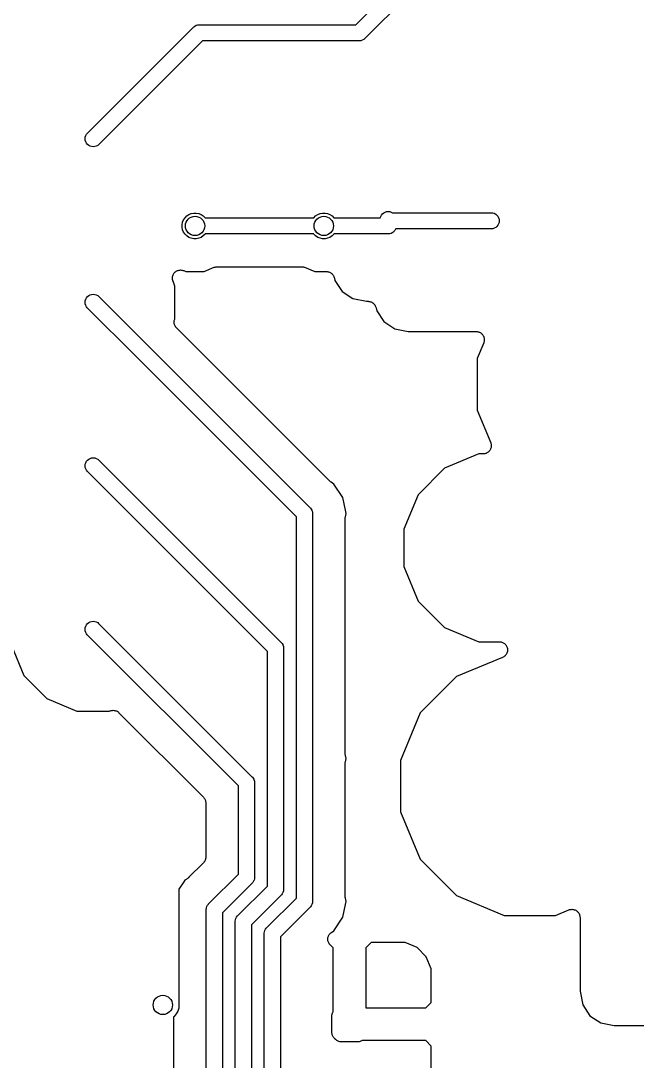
# Model space of a CAD drawing. Extents: x 0.4 to 11.3, y -7.9 to -0.4.
# Drawn here: x 4.236 to 4.613, y -3.034 to -2.398 of the extents above; entities that cross this region are included whole.
import ezdxf

# ---------------------------------------------------------------- set-up
doc = ezdxf.new("R2010")
doc.units = 0
doc.header["$MEASUREMENT"] = 0
doc.layers.add('BLACK', color=7, linetype='CONTINUOUS')

msp = doc.modelspace()

# ---------------------------------------------------------------- linework, layer by layer
at = {"layer": 'BLACK', "linetype": 'CONTINUOUS'}
for p, q in [((4.44088, -2.40059), (4.48159, -2.35988)), ((4.48727, -2.36811), (4.44656, -2.40882)), ((4.27662, -2.467), (4.34141, -2.4022)), ((4.34141, -2.4022), (4.34156, -2.40202)), ((4.34156, -2.40202), (4.34181, -2.40181)), ((4.34181, -2.40181), (4.34231, -2.4014)), ((4.34231, -2.4014), (4.34317, -2.40094)), ((4.34317, -2.40094), (4.3441, -2.40066)), ((4.3441, -2.40066), (4.34482, -2.40059)), ((4.34482, -2.40059), (4.34506, -2.40057)), ((4.34482, -2.40059), (4.34482, -2.40059)), ((4.34506, -2.40057), (4.3453, -2.40059)), ((4.3453, -2.40059), (4.44088, -2.40059)), ((4.3471, -2.41043), (4.28358, -2.47396)), ((4.44267, -2.41043), (4.3471, -2.41043)), ((4.44291, -2.41046), (4.44267, -2.41043)), ((4.44315, -2.41043), (4.44291, -2.41046)), ((4.44388, -2.41036), (4.44315, -2.41043)), ((4.44315, -2.41043), (4.44315, -2.41043)), ((4.44481, -2.41008), (4.44388, -2.41036)), ((4.44566, -2.40962), (4.44481, -2.41008)), ((4.44641, -2.40901), (4.44566, -2.40962)), ((4.44656, -2.40882), (4.44641, -2.40901)), ((4.27542, -2.46934), (4.2757, -2.46841)), ((4.2757, -2.46841), (4.27616, -2.46756)), ((4.27616, -2.46756), (4.27662, -2.467)), ((4.27532, -2.4703), (4.27542, -2.46934)), ((4.27542, -2.47127), (4.27532, -2.4703)), ((4.2757, -2.4722), (4.27542, -2.47127)), ((4.27616, -2.47305), (4.2757, -2.4722)), ((4.27677, -2.4738), (4.27616, -2.47305)), ((4.27752, -2.47442), (4.27677, -2.4738)), ((4.27838, -2.47487), (4.27752, -2.47442)), ((4.28302, -2.47442), (4.28216, -2.47487)), ((4.28358, -2.47396), (4.28302, -2.47442)), ((4.2793, -2.47515), (4.27838, -2.47487)), ((4.28027, -2.47525), (4.2793, -2.47515)), ((4.28123, -2.47515), (4.28027, -2.47525)), ((4.28216, -2.47487), (4.28123, -2.47515)), ((4.33554, -2.51989), (4.3364, -2.5186)), ((4.3364, -2.5186), (4.3375, -2.51751)), ((4.3375, -2.51751), (4.33879, -2.51664)), ((4.33879, -2.51664), (4.34022, -2.51605)), ((4.34022, -2.51605), (4.34174, -2.51575)), ((4.34174, -2.51575), (4.3433, -2.51575)), ((4.3433, -2.51575), (4.34482, -2.51605)), ((4.34482, -2.51605), (4.34625, -2.51664)), ((4.34625, -2.51664), (4.34754, -2.51751)), ((4.34754, -2.51751), (4.34864, -2.5186)), ((4.34864, -2.5186), (4.3487, -2.5187)), ((4.3487, -2.5187), (4.41508, -2.5187)), ((4.41508, -2.5187), (4.41514, -2.5186)), ((4.41514, -2.5186), (4.41624, -2.51751)), ((4.41624, -2.51751), (4.41753, -2.51664)), ((4.41753, -2.51664), (4.41896, -2.51605)), ((4.41896, -2.51605), (4.42048, -2.51575)), ((4.42048, -2.51575), (4.42204, -2.51575)), ((4.42204, -2.51575), (4.42356, -2.51605)), ((4.42356, -2.51605), (4.42499, -2.51664)), ((4.42499, -2.51664), (4.42628, -2.51751)), ((4.42628, -2.51751), (4.42738, -2.5186)), ((4.42738, -2.5186), (4.42744, -2.5187)), ((4.42744, -2.5187), (4.45579, -2.5187)), ((4.45579, -2.5187), (4.45606, -2.51779)), ((4.45606, -2.51779), (4.45652, -2.51694)), ((4.45652, -2.51694), (4.45713, -2.51619)), ((4.45713, -2.51619), (4.45788, -2.51557)), ((4.45788, -2.51557), (4.45874, -2.51512)), ((4.45874, -2.51512), (4.45967, -2.51484)), ((4.45967, -2.51484), (4.46063, -2.51474)), ((4.46063, -2.51474), (4.46159, -2.51484)), ((4.46159, -2.51484), (4.46252, -2.51512)), ((4.46252, -2.51512), (4.46334, -2.51555)), ((4.46334, -2.51555), (4.52386, -2.51555)), ((4.52386, -2.51555), (4.52459, -2.51562)), ((4.52459, -2.51562), (4.52551, -2.5159)), ((4.52551, -2.5159), (4.52637, -2.51636)), ((4.52637, -2.51636), (4.52712, -2.51698)), ((4.52712, -2.51698), (4.52773, -2.51773)), ((4.52773, -2.51773), (4.52819, -2.51858)), ((4.52819, -2.51858), (4.52847, -2.51951)), ((4.33465, -2.52285), (4.33495, -2.52133)), ((4.33465, -2.5244), (4.33465, -2.52285)), ((4.33495, -2.52592), (4.33465, -2.5244)), ((4.33495, -2.52133), (4.33554, -2.51989)), ((4.4652, -2.52551), (4.46474, -2.52637)), ((4.46524, -2.52539), (4.4652, -2.52551)), ((4.52386, -2.52539), (4.46524, -2.52539)), ((4.52459, -2.52532), (4.52386, -2.52539)), ((4.52551, -2.52504), (4.52459, -2.52532)), ((4.52637, -2.52458), (4.52551, -2.52504)), ((4.52712, -2.52397), (4.52637, -2.52458)), ((4.52773, -2.52322), (4.52712, -2.52397)), ((4.52819, -2.52236), (4.52773, -2.52322)), ((4.52847, -2.52144), (4.52819, -2.52236)), ((4.52847, -2.51951), (4.52857, -2.52047)), ((4.52857, -2.52047), (4.52847, -2.52144)), ((4.33554, -2.52735), (4.33495, -2.52592)), ((4.3364, -2.52864), (4.33554, -2.52735)), ((4.3375, -2.52974), (4.3364, -2.52864)), ((4.33879, -2.5306), (4.3375, -2.52974)), ((4.34022, -2.53119), (4.33879, -2.5306)), ((4.34174, -2.5315), (4.34022, -2.53119)), ((4.3433, -2.5315), (4.34174, -2.5315)), ((4.34482, -2.53119), (4.3433, -2.5315)), ((4.34625, -2.5306), (4.34482, -2.53119)), ((4.34754, -2.52974), (4.34625, -2.5306)), ((4.34864, -2.52864), (4.34754, -2.52974)), ((4.3487, -2.52854), (4.34864, -2.52864)), ((4.41508, -2.52854), (4.3487, -2.52854)), ((4.41514, -2.52864), (4.41508, -2.52854)), ((4.41624, -2.52974), (4.41514, -2.52864)), ((4.41753, -2.5306), (4.41624, -2.52974)), ((4.41896, -2.53119), (4.41753, -2.5306)), ((4.42048, -2.5315), (4.41896, -2.53119)), ((4.42204, -2.5315), (4.42048, -2.5315)), ((4.42356, -2.53119), (4.42204, -2.5315)), ((4.42499, -2.5306), (4.42356, -2.53119)), ((4.42628, -2.52974), (4.42499, -2.5306)), ((4.42738, -2.52864), (4.42628, -2.52974)), ((4.42744, -2.52854), (4.42738, -2.52864)), ((4.46087, -2.52854), (4.42744, -2.52854)), ((4.46159, -2.52847), (4.46087, -2.52854)), ((4.46252, -2.52819), (4.46159, -2.52847)), ((4.46338, -2.52773), (4.46252, -2.52819)), ((4.46413, -2.52712), (4.46338, -2.52773)), ((4.46474, -2.52637), (4.46413, -2.52712)), ((4.33136, -2.55115), (4.33179, -2.55092)), ((4.33179, -2.55092), (4.3318, -2.55092)), ((4.3318, -2.55092), (4.33181, -2.55091)), ((4.33181, -2.55091), (4.33227, -2.55078)), ((4.33227, -2.55078), (4.33272, -2.55064)), ((4.33272, -2.55064), (4.33273, -2.55064)), ((4.33273, -2.55064), (4.33274, -2.55064)), ((4.33274, -2.55064), (4.33322, -2.55059)), ((4.33322, -2.55059), (4.3337, -2.55055)), ((4.3337, -2.55055), (4.3337, -2.55055)), ((4.3337, -2.55055), (4.33371, -2.55055)), ((4.33371, -2.55055), (4.33418, -2.55059)), ((4.33418, -2.55059), (4.33467, -2.55064)), ((4.33467, -2.55064), (4.33467, -2.55065)), ((4.33467, -2.55065), (4.33468, -2.55065)), ((4.33468, -2.55065), (4.33514, -2.55079)), ((4.33514, -2.55079), (4.3356, -2.55093)), ((4.3356, -2.55093), (4.33698, -2.5515)), ((4.34806, -2.5515), (4.35427, -2.54892)), ((4.35427, -2.54892), (4.35428, -2.54892)), ((4.35428, -2.54892), (4.35434, -2.5489)), ((4.35428, -2.54892), (4.35428, -2.54892)), ((4.35428, -2.54892), (4.35428, -2.54892)), ((4.35434, -2.5489), (4.35478, -2.54877)), ((4.35478, -2.54877), (4.35522, -2.54864)), ((4.35522, -2.54864), (4.35525, -2.54864)), ((4.35525, -2.54864), (4.35528, -2.54863)), ((4.35528, -2.54863), (4.35573, -2.54859)), ((4.35573, -2.54859), (4.35619, -2.54854)), ((4.35619, -2.54854), (4.40759, -2.54854)), ((4.40759, -2.54854), (4.4076, -2.54854)), ((4.4076, -2.54854), (4.4076, -2.54854)), ((4.4076, -2.54854), (4.4076, -2.54854)), ((4.4076, -2.54854), (4.40766, -2.54854)), ((4.40766, -2.54854), (4.40812, -2.54859)), ((4.40812, -2.54859), (4.40857, -2.54864)), ((4.40857, -2.54864), (4.4086, -2.54865)), ((4.4086, -2.54865), (4.40863, -2.54865)), ((4.40863, -2.54865), (4.40907, -2.54879)), ((4.40907, -2.54879), (4.40951, -2.54892)), ((4.40951, -2.54892), (4.41572, -2.5515)), ((4.32869, -2.55548), (4.32874, -2.55501)), ((4.32869, -2.55549), (4.32869, -2.55548)), ((4.32869, -2.5555), (4.32869, -2.55549)), ((4.32873, -2.55598), (4.32869, -2.5555)), ((4.32877, -2.55646), (4.32873, -2.55598)), ((4.32874, -2.55501), (4.32879, -2.55453)), ((4.32877, -2.55647), (4.32877, -2.55646)), ((4.32891, -2.55693), (4.32877, -2.55647)), ((4.32877, -2.55647), (4.32877, -2.55647)), ((4.32879, -2.55451), (4.32894, -2.55406)), ((4.32879, -2.55452), (4.32879, -2.55451)), ((4.32879, -2.55453), (4.32879, -2.55452)), ((4.32904, -2.55739), (4.32891, -2.55693)), ((4.32894, -2.55406), (4.32908, -2.5536)), ((4.32905, -2.55741), (4.32904, -2.55739)), ((4.32907, -2.55746), (4.32905, -2.55741)), ((4.32905, -2.55741), (4.32905, -2.55741)), ((4.32905, -2.55741), (4.32905, -2.55741)), ((4.33027, -2.56036), (4.32907, -2.55746)), ((4.32908, -2.55359), (4.32909, -2.55358)), ((4.32908, -2.5536), (4.32908, -2.55359)), ((4.32909, -2.55358), (4.32932, -2.55317)), ((4.32932, -2.55317), (4.32955, -2.55274)), ((4.32955, -2.55274), (4.32956, -2.55273)), ((4.32955, -2.55274), (4.32955, -2.55274)), ((4.32956, -2.55273), (4.32986, -2.55236)), ((4.32986, -2.55236), (4.33017, -2.55199)), ((4.33017, -2.55199), (4.33018, -2.55199)), ((4.33018, -2.55198), (4.33055, -2.55168)), ((4.33018, -2.55199), (4.33018, -2.55198)), ((4.33055, -2.55168), (4.33093, -2.55138)), ((4.33093, -2.55138), (4.33093, -2.55137)), ((4.33093, -2.55137), (4.33094, -2.55137)), ((4.33094, -2.55137), (4.33136, -2.55115)), ((4.33698, -2.5515), (4.34806, -2.5515)), ((4.41572, -2.5515), (4.42281, -2.5515)), ((4.42281, -2.5515), (4.42284, -2.5515)), ((4.42284, -2.5515), (4.42284, -2.5515)), ((4.42284, -2.5515), (4.42284, -2.5515)), ((4.42284, -2.5515), (4.42288, -2.5515)), ((4.42288, -2.5515), (4.42334, -2.55155)), ((4.42334, -2.55155), (4.42381, -2.5516)), ((4.42381, -2.5516), (4.42383, -2.5516)), ((4.42383, -2.5516), (4.42385, -2.55161)), ((4.42385, -2.55161), (4.4243, -2.55175)), ((4.4243, -2.55175), (4.42474, -2.55189)), ((4.42474, -2.55189), (4.42476, -2.55189)), ((4.42476, -2.55189), (4.42478, -2.5519)), ((4.42478, -2.5519), (4.42519, -2.55213)), ((4.42519, -2.55213), (4.4256, -2.55235)), ((4.4256, -2.55235), (4.42562, -2.55236)), ((4.42562, -2.55236), (4.42563, -2.55237)), ((4.42563, -2.55237), (4.42599, -2.55267)), ((4.42599, -2.55267), (4.42635, -2.55297)), ((4.42635, -2.55297), (4.42637, -2.55299)), ((4.42637, -2.55299), (4.42638, -2.553)), ((4.42638, -2.553), (4.42668, -2.55336)), ((4.42668, -2.55336), (4.42697, -2.55373)), ((4.42697, -2.55373), (4.42698, -2.55374)), ((4.42698, -2.55374), (4.42699, -2.55376)), ((4.42699, -2.55376), (4.42721, -2.55417)), ((4.42721, -2.55417), (4.42743, -2.55459)), ((4.42743, -2.55459), (4.42744, -2.55461)), ((4.42744, -2.55461), (4.42745, -2.55462)), ((4.42745, -2.55462), (4.42758, -2.55507)), ((4.42758, -2.55507), (4.42771, -2.55552)), ((4.42771, -2.55552), (4.42801, -2.55702)), ((4.42801, -2.55702), (4.43243, -2.56363)), ((4.33027, -2.58025), (4.33027, -2.56036)), ((4.43243, -2.56363), (4.43905, -2.56805)), ((4.27532, -2.5703), (4.27542, -2.56934)), ((4.27542, -2.56934), (4.2757, -2.56841)), ((4.2757, -2.56841), (4.27616, -2.56756)), ((4.27616, -2.56756), (4.27677, -2.56681)), ((4.27677, -2.56681), (4.27752, -2.56619)), ((4.27752, -2.56619), (4.27838, -2.56574)), ((4.27838, -2.56574), (4.2793, -2.56545)), ((4.2793, -2.56545), (4.28027, -2.56536)), ((4.28027, -2.56536), (4.28123, -2.56545)), ((4.28123, -2.56545), (4.28216, -2.56574)), ((4.28216, -2.56574), (4.28302, -2.56619)), ((4.28302, -2.56619), (4.28358, -2.56665)), ((4.28358, -2.56665), (4.31392, -2.597)), ((4.43905, -2.56805), (4.44734, -2.5697)), ((4.44734, -2.5697), (4.44834, -2.5697)), ((4.44834, -2.5697), (4.44837, -2.5697)), ((4.44837, -2.5697), (4.44837, -2.5697)), ((4.44837, -2.5697), (4.44837, -2.5697)), ((4.44837, -2.5697), (4.44841, -2.5697)), ((4.44841, -2.5697), (4.44888, -2.56976)), ((4.44888, -2.56976), (4.44934, -2.5698)), ((4.44934, -2.5698), (4.44936, -2.56981)), ((4.44936, -2.56981), (4.44938, -2.56981)), ((4.44938, -2.56981), (4.44983, -2.56995)), ((4.44983, -2.56995), (4.45027, -2.57009)), ((4.45027, -2.57009), (4.45029, -2.5701)), ((4.45029, -2.5701), (4.45031, -2.57011)), ((4.45031, -2.57011), (4.45072, -2.57033)), ((4.27542, -2.57127), (4.27532, -2.5703)), ((4.2757, -2.5722), (4.27542, -2.57127)), ((4.27616, -2.57305), (4.2757, -2.5722)), ((4.27662, -2.57361), (4.27616, -2.57305)), ((4.30696, -2.60396), (4.27662, -2.57361)), ((4.45072, -2.57033), (4.45113, -2.57055)), ((4.45113, -2.57055), (4.45115, -2.57057)), ((4.45115, -2.57057), (4.45117, -2.57058)), ((4.45117, -2.57058), (4.45152, -2.57088)), ((4.45152, -2.57088), (4.45189, -2.57118)), ((4.45189, -2.57118), (4.4519, -2.57119)), ((4.4519, -2.57119), (4.45191, -2.5712)), ((4.45191, -2.5712), (4.45221, -2.57157)), ((4.45221, -2.57157), (4.4525, -2.57193)), ((4.4525, -2.57193), (4.45251, -2.57195)), ((4.45251, -2.57195), (4.45252, -2.57196)), ((4.45252, -2.57196), (4.45274, -2.57238)), ((4.45274, -2.57238), (4.45296, -2.57279)), ((4.45296, -2.57279), (4.45297, -2.57281)), ((4.45297, -2.57281), (4.45298, -2.57283)), ((4.45298, -2.57283), (4.45311, -2.57328)), ((4.45311, -2.57328), (4.45324, -2.57373)), ((4.45324, -2.57373), (4.4536, -2.57552)), ((4.4536, -2.57552), (4.45802, -2.58214)), ((4.32976, -2.58243), (4.32981, -2.58196)), ((4.32976, -2.58245), (4.32976, -2.58243)), ((4.32976, -2.58247), (4.32976, -2.58245)), ((4.3298, -2.58294), (4.32976, -2.58247)), ((4.32981, -2.58196), (4.32985, -2.5815)), ((4.32985, -2.5815), (4.32986, -2.58148)), ((4.32986, -2.58146), (4.33, -2.58101)), ((4.32986, -2.58148), (4.32986, -2.58146)), ((4.33, -2.58101), (4.33014, -2.58057)), ((4.33014, -2.58057), (4.33027, -2.58025)), ((4.45802, -2.58214), (4.46464, -2.58656)), ((4.32984, -2.5834), (4.3298, -2.58294)), ((4.32985, -2.58342), (4.32984, -2.5834)), ((4.32985, -2.58344), (4.32985, -2.58342)), ((4.32998, -2.58389), (4.32985, -2.58344)), ((4.33011, -2.58434), (4.32998, -2.58389)), ((4.33012, -2.58436), (4.33011, -2.58434)), ((4.33013, -2.58438), (4.33012, -2.58436)), ((4.33035, -2.58479), (4.33013, -2.58438)), ((4.33056, -2.5852), (4.33035, -2.58479)), ((4.33058, -2.58522), (4.33056, -2.5852)), ((4.33059, -2.58524), (4.33058, -2.58522)), ((4.33088, -2.5856), (4.33059, -2.58524)), ((4.33117, -2.58596), (4.33088, -2.5856)), ((4.3312, -2.586), (4.33117, -2.58596)), ((4.33122, -2.58601), (4.3312, -2.586)), ((4.3312, -2.586), (4.3312, -2.586)), ((4.3312, -2.586), (4.3312, -2.586)), ((4.42499, -2.67978), (4.33122, -2.58601)), ((4.46464, -2.58656), (4.47293, -2.58821)), ((4.47293, -2.58821), (4.51441, -2.58821)), ((4.51441, -2.58821), (4.51445, -2.58821)), ((4.51445, -2.58821), (4.51445, -2.58821)), ((4.51445, -2.58821), (4.51445, -2.58821)), ((4.51445, -2.58821), (4.51448, -2.58821)), ((4.51448, -2.58821), (4.51496, -2.58826)), ((4.51496, -2.58826), (4.51542, -2.58831)), ((4.51542, -2.58831), (4.51543, -2.58831)), ((4.51543, -2.58831), (4.51545, -2.58832)), ((4.51545, -2.58832), (4.51591, -2.58846)), ((4.51591, -2.58846), (4.51635, -2.5886)), ((4.51635, -2.5886), (4.51636, -2.58861)), ((4.51636, -2.58861), (4.51638, -2.58861)), ((4.51638, -2.58861), (4.5168, -2.58884)), ((4.5168, -2.58884), (4.51721, -2.58907)), ((4.51721, -2.58907), (4.51722, -2.58907)), ((4.51722, -2.58907), (4.51723, -2.58908)), ((4.51723, -2.58908), (4.5176, -2.58939)), ((4.51903, -2.59512), (4.51504, -2.60475)), ((4.5176, -2.58939), (4.51796, -2.58969)), ((4.51796, -2.58969), (4.51797, -2.5897)), ((4.51797, -2.5897), (4.51798, -2.58971)), ((4.51798, -2.58971), (4.51828, -2.59008)), ((4.51828, -2.59008), (4.51858, -2.59045)), ((4.51858, -2.59045), (4.51858, -2.59046)), ((4.51858, -2.59046), (4.51859, -2.59047)), ((4.51859, -2.59047), (4.51881, -2.59089)), ((4.51881, -2.59089), (4.51903, -2.59131)), ((4.51903, -2.59131), (4.51904, -2.59132)), ((4.51917, -2.59466), (4.51903, -2.59512)), ((4.51904, -2.59132), (4.51904, -2.59133)), ((4.51904, -2.59133), (4.51918, -2.59179)), ((4.51931, -2.59421), (4.51917, -2.59466)), ((4.51918, -2.59179), (4.51931, -2.59224)), ((4.51931, -2.59224), (4.51932, -2.59226)), ((4.51936, -2.59372), (4.51931, -2.59419)), ((4.51931, -2.59419), (4.51931, -2.5942)), ((4.51931, -2.5942), (4.51931, -2.59421)), ((4.51932, -2.59226), (4.51932, -2.59227)), ((4.51932, -2.59227), (4.51936, -2.59274)), ((4.51936, -2.59274), (4.51941, -2.59322)), ((4.51941, -2.59324), (4.51936, -2.59372)), ((4.51941, -2.59322), (4.51941, -2.59323)), ((4.51941, -2.59323), (4.51941, -2.59324)), ((4.31392, -2.597), (4.31392, -2.597)), ((4.31392, -2.597), (4.41276, -2.69583)), ((4.40453, -2.70152), (4.30696, -2.60396)), ((4.30696, -2.60396), (4.30696, -2.60396)), ((4.51504, -2.60475), (4.51504, -2.6362)), ((4.51504, -2.6362), (4.52331, -2.65616)), ((4.52331, -2.65616), (4.52332, -2.6562)), ((4.52332, -2.6562), (4.52332, -2.6562)), ((4.52332, -2.6562), (4.52332, -2.6562)), ((4.52332, -2.6562), (4.52333, -2.65622)), ((4.52333, -2.65622), (4.52347, -2.65669)), ((4.52358, -2.6591), (4.52344, -2.65955)), ((4.52347, -2.65669), (4.5236, -2.65713)), ((4.52359, -2.65908), (4.52358, -2.65909)), ((4.52358, -2.65909), (4.52358, -2.6591)), ((4.52364, -2.6586), (4.52359, -2.65908)), ((4.5236, -2.65713), (4.5236, -2.65715)), ((4.5236, -2.65715), (4.5236, -2.65716)), ((4.5236, -2.65716), (4.52364, -2.65763)), ((4.52364, -2.65763), (4.52369, -2.65811)), ((4.52369, -2.65813), (4.52364, -2.6586)), ((4.52369, -2.65811), (4.52369, -2.65812)), ((4.52369, -2.65812), (4.52369, -2.65813)), ((4.27838, -2.66574), (4.2793, -2.66545)), ((4.2793, -2.66545), (4.28027, -2.66536)), ((4.28027, -2.66536), (4.28123, -2.66545)), ((4.28123, -2.66545), (4.28216, -2.66574)), ((4.51614, -2.66307), (4.49504, -2.67181)), ((4.51869, -2.66307), (4.51614, -2.66307)), ((4.51916, -2.66302), (4.51869, -2.66307)), ((4.51963, -2.66298), (4.51916, -2.66302)), ((4.51965, -2.66298), (4.51963, -2.66298)), ((4.51966, -2.66298), (4.51965, -2.66298)), ((4.52012, -2.66284), (4.51966, -2.66298)), ((4.52057, -2.6627), (4.52012, -2.66284)), ((4.52058, -2.6627), (4.52057, -2.6627)), ((4.52059, -2.66269), (4.52058, -2.6627)), ((4.52102, -2.66247), (4.52059, -2.66269)), ((4.52143, -2.66225), (4.52102, -2.66247)), ((4.52144, -2.66224), (4.52143, -2.66225)), ((4.52145, -2.66224), (4.52144, -2.66224)), ((4.52183, -2.66193), (4.52145, -2.66224)), ((4.52219, -2.66164), (4.52183, -2.66193)), ((4.5222, -2.66163), (4.52219, -2.66164)), ((4.52221, -2.66162), (4.5222, -2.66163)), ((4.52252, -2.66125), (4.52221, -2.66162)), ((4.52282, -2.66089), (4.52252, -2.66125)), ((4.52283, -2.66087), (4.52282, -2.66088)), ((4.52282, -2.66088), (4.52282, -2.66089)), ((4.52306, -2.66045), (4.52283, -2.66087)), ((4.52329, -2.66003), (4.52306, -2.66045)), ((4.5233, -2.66001), (4.52329, -2.66002)), ((4.52329, -2.66002), (4.52329, -2.66003)), ((4.52344, -2.65955), (4.5233, -2.66001)), ((4.27532, -2.6703), (4.27542, -2.66934)), ((4.27542, -2.67127), (4.27532, -2.6703)), ((4.27542, -2.66934), (4.2757, -2.66841)), ((4.2757, -2.6722), (4.27542, -2.67127)), ((4.2757, -2.66841), (4.27616, -2.66756)), ((4.27616, -2.66756), (4.27677, -2.66681)), ((4.27677, -2.66681), (4.27752, -2.66619)), ((4.27752, -2.66619), (4.27838, -2.66574)), ((4.28216, -2.66574), (4.28302, -2.66619)), ((4.28302, -2.66619), (4.28358, -2.66665)), ((4.28358, -2.66665), (4.39504, -2.77812)), ((4.49504, -2.67181), (4.4789, -2.68796)), ((4.27616, -2.67305), (4.2757, -2.6722)), ((4.27662, -2.67361), (4.27616, -2.67305)), ((4.38681, -2.78381), (4.27662, -2.67361)), ((4.42534, -2.68007), (4.42499, -2.67978)), ((4.42569, -2.68036), (4.42534, -2.68007)), ((4.42574, -2.6804), (4.42569, -2.68036)), ((4.42742, -2.68152), (4.42574, -2.6804)), ((4.42574, -2.6804), (4.42574, -2.6804)), ((4.42574, -2.6804), (4.42574, -2.6804)), ((4.42574, -2.6804), (4.42574, -2.6804)), ((4.43292, -2.68976), (4.42742, -2.68152)), ((4.43447, -2.69751), (4.43292, -2.68976)), ((4.4789, -2.68796), (4.47016, -2.70905)), ((4.41276, -2.69583), (4.41295, -2.69599)), ((4.41295, -2.69599), (4.4131, -2.69618)), ((4.4131, -2.69618), (4.41356, -2.69674)), ((4.41356, -2.69674), (4.41391, -2.69739)), ((4.41391, -2.69739), (4.41402, -2.69759)), ((4.40453, -2.84913), (4.40453, -2.70152)), ((4.41402, -2.69759), (4.4143, -2.69852)), ((4.4143, -2.69852), (4.41437, -2.69924)), ((4.41437, -2.69924), (4.41437, -2.69924)), ((4.41437, -2.69924), (4.41439, -2.69949)), ((4.41439, -2.69949), (4.41437, -2.69973)), ((4.41437, -2.69973), (4.41437, -2.84912)), ((4.43437, -2.70236), (4.43442, -2.70191)), ((4.43437, -2.70243), (4.43437, -2.70236)), ((4.43437, -2.84642), (4.43437, -2.70243)), ((4.43437, -2.70243), (4.43437, -2.70243)), ((4.43437, -2.70243), (4.43437, -2.70243)), ((4.43437, -2.70243), (4.43437, -2.70243)), ((4.43442, -2.70191), (4.43447, -2.70146)), ((4.43486, -2.69949), (4.43447, -2.69751)), ((4.43447, -2.69751), (4.43447, -2.69751)), ((4.43447, -2.70146), (4.43486, -2.69949)), ((4.47016, -2.70905), (4.47016, -2.73189)), ((4.47016, -2.73189), (4.4789, -2.75299)), ((4.4789, -2.75299), (4.49504, -2.76914)), ((4.27616, -2.76756), (4.27677, -2.76681)), ((4.27677, -2.76681), (4.27752, -2.76619)), ((4.27752, -2.76619), (4.27838, -2.76574)), ((4.27838, -2.76574), (4.2793, -2.76545)), ((4.2793, -2.76545), (4.28027, -2.76536)), ((4.28027, -2.76536), (4.28123, -2.76545)), ((4.28123, -2.76545), (4.28216, -2.76574)), ((4.28216, -2.76574), (4.28302, -2.76619)), ((4.28302, -2.76619), (4.28358, -2.76665)), ((4.28358, -2.76665), (4.37733, -2.8604)), ((4.27532, -2.7703), (4.27542, -2.76934)), ((4.27542, -2.77127), (4.27532, -2.7703)), ((4.27542, -2.76934), (4.2757, -2.76841)), ((4.2757, -2.7722), (4.27542, -2.77127)), ((4.2757, -2.76841), (4.27616, -2.76756)), ((4.27616, -2.77305), (4.2757, -2.7722)), ((4.27662, -2.77361), (4.27616, -2.77305)), ((4.36909, -2.86609), (4.27662, -2.77361)), ((4.49504, -2.76914), (4.51614, -2.77787)), ((4.39504, -2.77812), (4.39523, -2.77827)), ((4.39523, -2.77827), (4.39538, -2.77846)), ((4.39538, -2.77846), (4.39584, -2.77902)), ((4.39584, -2.77902), (4.39618, -2.77965)), ((4.39618, -2.77965), (4.3963, -2.77988)), ((4.3963, -2.77988), (4.39658, -2.7808)), ((4.51614, -2.77787), (4.52862, -2.77787)), ((4.52862, -2.77787), (4.52868, -2.77787)), ((4.52868, -2.77787), (4.52868, -2.77787)), ((4.52868, -2.77787), (4.52869, -2.77787)), ((4.52869, -2.77787), (4.52869, -2.77787)), ((4.52869, -2.77787), (4.52918, -2.77793)), ((4.52918, -2.77793), (4.52965, -2.77798)), ((4.52965, -2.77798), (4.52966, -2.77798)), ((4.52966, -2.77798), (4.52966, -2.77798)), ((4.52966, -2.77798), (4.53014, -2.77813)), ((4.53014, -2.77813), (4.53059, -2.77827)), ((4.53059, -2.77827), (4.53059, -2.77828)), ((4.53059, -2.77828), (4.53059, -2.77828)), ((4.53059, -2.77828), (4.53101, -2.77851)), ((4.53101, -2.77851), (4.53144, -2.77874)), ((4.53144, -2.77874), (4.53144, -2.77875)), ((4.53144, -2.77875), (4.53145, -2.77875)), ((4.53145, -2.77875), (4.53181, -2.77905)), ((4.53181, -2.77905), (4.53219, -2.77937)), ((4.53219, -2.77937), (4.53219, -2.77937)), ((4.53219, -2.77937), (4.5322, -2.77938)), ((4.5322, -2.77938), (4.53251, -2.77976)), ((4.53251, -2.77976), (4.5328, -2.78013)), ((4.5328, -2.78013), (4.5328, -2.78013)), ((4.5328, -2.78013), (4.53281, -2.78014)), ((4.53281, -2.78014), (4.53304, -2.78058)), ((4.23027, -2.78025), (4.23788, -2.79863)), ((4.38681, -2.85647), (4.38681, -2.78381)), ((4.39658, -2.7808), (4.39665, -2.78153)), ((4.39665, -2.78153), (4.39665, -2.78153)), ((4.39665, -2.78153), (4.39668, -2.78177)), ((4.39668, -2.78177), (4.39665, -2.78201)), ((4.39665, -2.78201), (4.39665, -2.85646)), ((4.53215, -2.78642), (4.53177, -2.78673)), ((4.53247, -2.78604), (4.53215, -2.78642)), ((4.53215, -2.78642), (4.53215, -2.78642)), ((4.53215, -2.78642), (4.53215, -2.78642)), ((4.53277, -2.78567), (4.53247, -2.78604)), ((4.53301, -2.78523), (4.53277, -2.78566)), ((4.53277, -2.78566), (4.53277, -2.78567)), ((4.53277, -2.78567), (4.53277, -2.78567)), ((4.53323, -2.78481), (4.53301, -2.78523)), ((4.53304, -2.78058), (4.53326, -2.78099)), ((4.53324, -2.7848), (4.53323, -2.78481)), ((4.53323, -2.78481), (4.53323, -2.78481)), ((4.53338, -2.78434), (4.53324, -2.7848)), ((4.53326, -2.78099), (4.53326, -2.781)), ((4.53326, -2.781), (4.53326, -2.781)), ((4.53326, -2.781), (4.53339, -2.78146)), ((4.53352, -2.78388), (4.53338, -2.78434)), ((4.53339, -2.78146), (4.53353, -2.78193)), ((4.53357, -2.78339), (4.53352, -2.78387)), ((4.53352, -2.78387), (4.53352, -2.78387)), ((4.53352, -2.78387), (4.53352, -2.78388)), ((4.53353, -2.78193), (4.53353, -2.78193)), ((4.53353, -2.78193), (4.53353, -2.78194)), ((4.53353, -2.78194), (4.53358, -2.78241)), ((4.53362, -2.78291), (4.53357, -2.78339)), ((4.53358, -2.78241), (4.53362, -2.7829)), ((4.53362, -2.7829), (4.53362, -2.7829)), ((4.53362, -2.7829), (4.53362, -2.78291)), ((4.53054, -2.78749), (4.50246, -2.79912)), ((4.53097, -2.78726), (4.53054, -2.78749)), ((4.53139, -2.78704), (4.53097, -2.78726)), ((4.5314, -2.78703), (4.53139, -2.78704)), ((4.53139, -2.78704), (4.53139, -2.78704)), ((4.53177, -2.78673), (4.5314, -2.78703)), ((4.23788, -2.79863), (4.25195, -2.81269)), ((4.50246, -2.79912), (4.48022, -2.82136)), ((4.25195, -2.81269), (4.27032, -2.8203)), ((4.27032, -2.8203), (4.29021, -2.8203)), ((4.29021, -2.8203), (4.29053, -2.82017)), ((4.29053, -2.82017), (4.29055, -2.82017)), ((4.29055, -2.82016), (4.29059, -2.82015)), ((4.29055, -2.82017), (4.29055, -2.82016)), ((4.29055, -2.82016), (4.29055, -2.82016)), ((4.29059, -2.82015), (4.29104, -2.82002)), ((4.29104, -2.82002), (4.29149, -2.81989)), ((4.29149, -2.81989), (4.29151, -2.81988)), ((4.29151, -2.81988), (4.29153, -2.81988)), ((4.29153, -2.81988), (4.292, -2.81984)), ((4.292, -2.81984), (4.29246, -2.81979)), ((4.29246, -2.81979), (4.29248, -2.8198)), ((4.29248, -2.8198), (4.2925, -2.81979)), ((4.2925, -2.81979), (4.29297, -2.81985)), ((4.29297, -2.81985), (4.29343, -2.81989)), ((4.29343, -2.81989), (4.29345, -2.8199)), ((4.29345, -2.8199), (4.29347, -2.8199)), ((4.29347, -2.8199), (4.29392, -2.82004)), ((4.29392, -2.82004), (4.29436, -2.82018)), ((4.29436, -2.82018), (4.29438, -2.82019)), ((4.29438, -2.82019), (4.2944, -2.82019)), ((4.2944, -2.82019), (4.29482, -2.82042)), ((4.29482, -2.82042), (4.29522, -2.82064)), ((4.29522, -2.82064), (4.29524, -2.82065)), ((4.29524, -2.82065), (4.29526, -2.82066)), ((4.29526, -2.82066), (4.29562, -2.82096)), ((4.29562, -2.82096), (4.29598, -2.82126)), ((4.29598, -2.82126), (4.34763, -2.87291)), ((4.48022, -2.82136), (4.46819, -2.85042)), ((4.4045, -2.84937), (4.40453, -2.84913)), ((4.40453, -2.84962), (4.4045, -2.84937)), ((4.40453, -2.84963), (4.40453, -2.84962)), ((4.40453, -2.84962), (4.40453, -2.84962)), ((4.40453, -2.93461), (4.40453, -2.84963)), ((4.41437, -2.84912), (4.41437, -2.84913)), ((4.41437, -2.84913), (4.41437, -2.84913)), ((4.41437, -2.84913), (4.41439, -2.84938)), ((4.41439, -2.84938), (4.41437, -2.84962)), ((4.41437, -2.84962), (4.41437, -2.93641)), ((4.43441, -2.84687), (4.43437, -2.84642)), ((4.43445, -2.84733), (4.43441, -2.84687)), ((4.43447, -2.8474), (4.43445, -2.84733)), ((4.43486, -2.84938), (4.43447, -2.8474)), ((4.43447, -2.8474), (4.43447, -2.8474)), ((4.43447, -2.8474), (4.43447, -2.8474)), ((4.43447, -2.85135), (4.43486, -2.84938)), ((4.38679, -2.85671), (4.38681, -2.85647)), ((4.39665, -2.85646), (4.39665, -2.85647)), ((4.39665, -2.85647), (4.39665, -2.85647)), ((4.39665, -2.85647), (4.39668, -2.85671)), ((4.43437, -2.85225), (4.43442, -2.8518)), ((4.43437, -2.85232), (4.43437, -2.85225)), ((4.43437, -2.93371), (4.43437, -2.85232)), ((4.43437, -2.85232), (4.43437, -2.85232)), ((4.43437, -2.85232), (4.43437, -2.85232)), ((4.43437, -2.85232), (4.43437, -2.85232)), ((4.43442, -2.8518), (4.43447, -2.85135)), ((4.46819, -2.85042), (4.46819, -2.88187)), ((4.37733, -2.8604), (4.37751, -2.86056)), ((4.37751, -2.86056), (4.37767, -2.86074)), ((4.37767, -2.86074), (4.37767, -2.86074)), ((4.37767, -2.86074), (4.37813, -2.8613)), ((4.37813, -2.8613), (4.37845, -2.86192)), ((4.37845, -2.86192), (4.37858, -2.86216)), ((4.37858, -2.86216), (4.37887, -2.86309)), ((4.38681, -2.85695), (4.38679, -2.85671)), ((4.38681, -2.85696), (4.38681, -2.85695)), ((4.38681, -2.92728), (4.38681, -2.85696)), ((4.39668, -2.85671), (4.39665, -2.85695)), ((4.39665, -2.85695), (4.39665, -2.92907)), ((4.36909, -2.91994), (4.36909, -2.86609)), ((4.37887, -2.86309), (4.37894, -2.86381)), ((4.37894, -2.86381), (4.37894, -2.86381)), ((4.37894, -2.86381), (4.37896, -2.86405)), ((4.37896, -2.86405), (4.37894, -2.86429)), ((4.37894, -2.86429), (4.37894, -2.92173)), ((4.34763, -2.87291), (4.34764, -2.87292)), ((4.34764, -2.87292), (4.34764, -2.87292)), ((4.34764, -2.87292), (4.34764, -2.87292)), ((4.34764, -2.87292), (4.34768, -2.87296)), ((4.34768, -2.87296), (4.34797, -2.87332)), ((4.34797, -2.87332), (4.34826, -2.87368)), ((4.34826, -2.87368), (4.34827, -2.8737)), ((4.34827, -2.8737), (4.34829, -2.87372)), ((4.34829, -2.87372), (4.3485, -2.87413)), ((4.3485, -2.87413), (4.34872, -2.87454)), ((4.34872, -2.87454), (4.34872, -2.87457)), ((4.34872, -2.87457), (4.34874, -2.87459)), ((4.34874, -2.87459), (4.34887, -2.87503)), ((4.34887, -2.87503), (4.349, -2.87547)), ((4.349, -2.87547), (4.349, -2.8755)), ((4.349, -2.8755), (4.34901, -2.87553)), ((4.34901, -2.87553), (4.34905, -2.87599)), ((4.34905, -2.87599), (4.34909, -2.87645)), ((4.34909, -2.87645), (4.34909, -2.90958)), ((4.46819, -2.88187), (4.48022, -2.91092)), ((4.34763, -2.91312), (4.33879, -2.92195)), ((4.34792, -2.91276), (4.34763, -2.91312)), ((4.34822, -2.91241), (4.34792, -2.91276)), ((4.34823, -2.91238), (4.34822, -2.91241)), ((4.34825, -2.91236), (4.34823, -2.91238)), ((4.34847, -2.91196), (4.34825, -2.91236)), ((4.34869, -2.91155), (4.34847, -2.91196)), ((4.3487, -2.91153), (4.34869, -2.91155)), ((4.34871, -2.9115), (4.3487, -2.91153)), ((4.34885, -2.91106), (4.34871, -2.9115)), ((4.34899, -2.91062), (4.34885, -2.91106)), ((4.349, -2.91057), (4.34899, -2.9106)), ((4.34899, -2.9106), (4.34899, -2.91062)), ((4.34904, -2.91011), (4.349, -2.91057)), ((4.34909, -2.90965), (4.34904, -2.91011)), ((4.34909, -2.90958), (4.34909, -2.9096)), ((4.34909, -2.9096), (4.34909, -2.9096)), ((4.34909, -2.9096), (4.34909, -2.9096)), ((4.34909, -2.9096), (4.34909, -2.90965)), ((4.48022, -2.91092), (4.50246, -2.93316)), ((4.35102, -2.93801), (4.36909, -2.91994)), ((4.33525, -2.92536), (4.33309, -2.92859)), ((4.33636, -2.92369), (4.33525, -2.92536)), ((4.33525, -2.92536), (4.33525, -2.92536)), ((4.33803, -2.92258), (4.33636, -2.92369)), ((4.33839, -2.92229), (4.33803, -2.92258)), ((4.33874, -2.922), (4.33839, -2.92229)), ((4.33879, -2.92195), (4.33874, -2.922)), ((4.37732, -2.92563), (4.35925, -2.9437)), ((4.37751, -2.92547), (4.37732, -2.92563)), ((4.37783, -2.92509), (4.37751, -2.92547)), ((4.37813, -2.92472), (4.37783, -2.92509)), ((4.37858, -2.92387), (4.37813, -2.92472)), ((4.37862, -2.92374), (4.37858, -2.92387)), ((4.37887, -2.92294), (4.37862, -2.92374)), ((4.37894, -2.92222), (4.37887, -2.92294)), ((4.37894, -2.92173), (4.37896, -2.92198)), ((4.37896, -2.92198), (4.37894, -2.92222)), ((4.37894, -2.92222), (4.37894, -2.92222)), ((4.33309, -2.92859), (4.33268, -2.92921)), ((4.33268, -2.92921), (4.33268, -3.00048)), ((4.33309, -2.92859), (4.33309, -2.92859)), ((4.36874, -2.94535), (4.38681, -2.92728)), ((4.39523, -2.93281), (4.39504, -2.93296)), ((4.39538, -2.93262), (4.39523, -2.93281)), ((4.39584, -2.93206), (4.39538, -2.93262)), ((4.39538, -2.93262), (4.39538, -2.93262)), ((4.39585, -2.93204), (4.39584, -2.93206)), ((4.3963, -2.93121), (4.39585, -2.93204)), ((4.39658, -2.93028), (4.3963, -2.93121)), ((4.39665, -2.92956), (4.39658, -2.93028)), ((4.39665, -2.92907), (4.39668, -2.92931)), ((4.39668, -2.92931), (4.39665, -2.92956)), ((4.39665, -2.92956), (4.39665, -2.92956)), ((4.34976, -2.93977), (4.35022, -2.93891)), ((4.35022, -2.93891), (4.35068, -2.93835)), ((4.35068, -2.93835), (4.35083, -2.93816)), ((4.35068, -2.93835), (4.35068, -2.93835)), ((4.35083, -2.93816), (4.35102, -2.93801)), ((4.39504, -2.93296), (4.37697, -2.95104)), ((4.38646, -2.95269), (4.40453, -2.93461)), ((4.41402, -2.93854), (4.41359, -2.93935)), ((4.4143, -2.93762), (4.41402, -2.93854)), ((4.41437, -2.93689), (4.4143, -2.93762)), ((4.41437, -2.93641), (4.41439, -2.93665)), ((4.41439, -2.93665), (4.41437, -2.93689)), ((4.41437, -2.93689), (4.41437, -2.93689)), ((4.43292, -2.94638), (4.43447, -2.93862)), ((4.43442, -2.93416), (4.43437, -2.93371)), ((4.43445, -2.93461), (4.43442, -2.93416)), ((4.43447, -2.93468), (4.43445, -2.93461)), ((4.43486, -2.93665), (4.43447, -2.93468)), ((4.43447, -2.93862), (4.43486, -2.93665)), ((4.43447, -2.93862), (4.43447, -2.93862)), ((4.50246, -2.93316), (4.53152, -2.9452)), ((4.34939, -2.94166), (4.34948, -2.9407)), ((4.34941, -2.9419), (4.34939, -2.94166)), ((4.34941, -3.43874), (4.34941, -2.9419)), ((4.34948, -2.9407), (4.34976, -2.93977)), ((4.35925, -2.9437), (4.35925, -3.43694)), ((4.36794, -2.94625), (4.36855, -2.9455)), ((4.36855, -2.9455), (4.36874, -2.94535)), ((4.41276, -2.9403), (4.39469, -2.95838)), ((4.41295, -2.94015), (4.41276, -2.9403)), ((4.4131, -2.93996), (4.41295, -2.94015)), ((4.41356, -2.9394), (4.4131, -2.93996)), ((4.4131, -2.93996), (4.4131, -2.93996)), ((4.41359, -2.93935), (4.41356, -2.9394)), ((4.53152, -2.9452), (4.56297, -2.9452)), ((4.56297, -2.9452), (4.57102, -2.94186)), ((4.57102, -2.94186), (4.57106, -2.94185)), ((4.57106, -2.94184), (4.57109, -2.94183)), ((4.57106, -2.94185), (4.57106, -2.94184)), ((4.57106, -2.94184), (4.57106, -2.94184)), ((4.57109, -2.94183), (4.57155, -2.9417)), ((4.57155, -2.9417), (4.572, -2.94157)), ((4.572, -2.94157), (4.57201, -2.94157)), ((4.57201, -2.94157), (4.57202, -2.94156)), ((4.57202, -2.94156), (4.5725, -2.94152)), ((4.5725, -2.94152), (4.57297, -2.94148)), ((4.57297, -2.94148), (4.57298, -2.94148)), ((4.57298, -2.94148), (4.573, -2.94148)), ((4.573, -2.94148), (4.57347, -2.94153)), ((4.57347, -2.94153), (4.57394, -2.94158)), ((4.57394, -2.94158), (4.57395, -2.94159)), ((4.57395, -2.94159), (4.57397, -2.94159)), ((4.57397, -2.94159), (4.57442, -2.94173)), ((4.57442, -2.94173), (4.57487, -2.94187)), ((4.57487, -2.94187), (4.57488, -2.94188)), ((4.57488, -2.94188), (4.5749, -2.94188)), ((4.5749, -2.94188), (4.57531, -2.94211)), ((4.57531, -2.94211), (4.57573, -2.94234)), ((4.57573, -2.94234), (4.57574, -2.94234)), ((4.57574, -2.94234), (4.57575, -2.94235)), ((4.57575, -2.94235), (4.57612, -2.94266)), ((4.57612, -2.94266), (4.57648, -2.94296)), ((4.57648, -2.94296), (4.57649, -2.94297)), ((4.57649, -2.94297), (4.5765, -2.94298)), ((4.5765, -2.94298), (4.5768, -2.94334)), ((4.5768, -2.94334), (4.5771, -2.94371)), ((4.5771, -2.94371), (4.57711, -2.94373)), ((4.57711, -2.94373), (4.57711, -2.94374)), ((4.57711, -2.94374), (4.57733, -2.94416)), ((4.57733, -2.94416), (4.57756, -2.94458)), ((4.57756, -2.94458), (4.57756, -2.94459)), ((4.57756, -2.94459), (4.57757, -2.9446)), ((4.57757, -2.9446), (4.5777, -2.94506)), ((4.5777, -2.94506), (4.57784, -2.94551)), ((4.57784, -2.94551), (4.57784, -2.94552)), ((4.57784, -2.94552), (4.57785, -2.94554)), ((4.57785, -2.94554), (4.57789, -2.94601)), ((4.3671, -2.949), (4.36713, -2.94876)), ((4.36713, -2.94924), (4.3671, -2.949)), ((4.36713, -2.94876), (4.3672, -2.94803)), ((4.36713, -2.94876), (4.36713, -2.94876)), ((4.36713, -3.43086), (4.36713, -2.94924)), ((4.3672, -2.94803), (4.36748, -2.94711)), ((4.36748, -2.94711), (4.36794, -2.94625)), ((4.37697, -2.95104), (4.37697, -3.42906)), ((4.42742, -2.95462), (4.43292, -2.94638)), ((4.57789, -2.94601), (4.57794, -2.94648)), ((4.57794, -2.94648), (4.57794, -2.99163)), ((4.38482, -2.95634), (4.38485, -2.956)), ((4.38484, -2.95658), (4.38482, -2.95634)), ((4.38484, -3.42102), (4.38484, -2.95658)), ((4.38485, -2.956), (4.38491, -2.95537)), ((4.38491, -2.95537), (4.38497, -2.9552)), ((4.38497, -2.9552), (4.3852, -2.95445)), ((4.3852, -2.95445), (4.38565, -2.95359)), ((4.38565, -2.95359), (4.38611, -2.95303)), ((4.38611, -2.95303), (4.38627, -2.95284)), ((4.38611, -2.95303), (4.38611, -2.95303)), ((4.38627, -2.95284), (4.38646, -2.95269)), ((4.42396, -2.9583), (4.4241, -2.95784)), ((4.4241, -2.95784), (4.42411, -2.95783)), ((4.42411, -2.95781), (4.42434, -2.9574)), ((4.42411, -2.95783), (4.42411, -2.95781)), ((4.42434, -2.9574), (4.42456, -2.95698)), ((4.42456, -2.95698), (4.42457, -2.95697)), ((4.42457, -2.95697), (4.42458, -2.95696)), ((4.42458, -2.95696), (4.42488, -2.95659)), ((4.42488, -2.95659), (4.42518, -2.95623)), ((4.42518, -2.95623), (4.42519, -2.95622)), ((4.42519, -2.95622), (4.4252, -2.95621)), ((4.4252, -2.95621), (4.42557, -2.95591)), ((4.42557, -2.95591), (4.42594, -2.95561)), ((4.42594, -2.95561), (4.42742, -2.95462)), ((4.39469, -2.95838), (4.39469, -3.41922)), ((4.42371, -2.95971), (4.42376, -2.95925)), ((4.42372, -2.95973), (4.42371, -2.95971)), ((4.42371, -2.95975), (4.42372, -2.95973)), ((4.42376, -2.96022), (4.42371, -2.95975)), ((4.42376, -2.95925), (4.42381, -2.95877)), ((4.4238, -2.96069), (4.42376, -2.96022)), ((4.4238, -2.9607), (4.4238, -2.96069)), ((4.4238, -2.96072), (4.4238, -2.9607)), ((4.42394, -2.96117), (4.4238, -2.96072)), ((4.42381, -2.95877), (4.42382, -2.95876)), ((4.42382, -2.95874), (4.42396, -2.9583)), ((4.42382, -2.95876), (4.42382, -2.95874)), ((4.42407, -2.96162), (4.42394, -2.96117)), ((4.42408, -2.96164), (4.42407, -2.96162)), ((4.42408, -2.96165), (4.42408, -2.96164)), ((4.4243, -2.96207), (4.42408, -2.96165)), ((4.42452, -2.96249), (4.4243, -2.96207)), ((4.42453, -2.9625), (4.42452, -2.96249)), ((4.42454, -2.96252), (4.42453, -2.9625)), ((4.42483, -2.96288), (4.42454, -2.96252)), ((4.42513, -2.96325), (4.42483, -2.96288)), ((4.42515, -2.96327), (4.42513, -2.96325)), ((4.42515, -2.96328), (4.42515, -2.96327)), ((4.42515, -2.96327), (4.42515, -2.96327)), ((4.42518, -2.9633), (4.42515, -2.96328)), ((4.42701, -2.96513), (4.42518, -2.9633)), ((4.45033, -2.96181), (4.44701, -2.96513)), ((4.47099, -2.96181), (4.45033, -2.96181)), ((4.47834, -2.96486), (4.47099, -2.96181)), ((4.42701, -3.00414), (4.42701, -2.96513)), ((4.44701, -2.96513), (4.44701, -3.00181)), ((4.48396, -2.97048), (4.47834, -2.96486)), ((4.48701, -2.97783), (4.48396, -2.97048)), ((4.48701, -2.99849), (4.48701, -2.97783)), ((4.57794, -2.99163), (4.57959, -2.99993)), ((4.33253, -3.00193), (4.33197, -3.00378)), ((4.33268, -3.00048), (4.33253, -3.00193)), ((4.44701, -3.00181), (4.48369, -3.00181)), ((4.48369, -3.00181), (4.48701, -2.99849)), ((4.57959, -2.99993), (4.58401, -3.00655)), ((4.32983, -3.00699), (4.32941, -3.00734)), ((4.32941, -3.00734), (4.32941, -3.13839)), ((4.33106, -3.00549), (4.32983, -3.00699)), ((4.33197, -3.00378), (4.33106, -3.00549)), ((4.42622, -3.00674), (4.42627, -3.00627)), ((4.42622, -3.00677), (4.42622, -3.00674)), ((4.42622, -3.00678), (4.42622, -3.00677)), ((4.42622, -3.00681), (4.42622, -3.00678)), ((4.42622, -3.00678), (4.42622, -3.00678)), ((4.42622, -3.01681), (4.42622, -3.00681)), ((4.42627, -3.00627), (4.42632, -3.00581)), ((4.42632, -3.00581), (4.42633, -3.00579)), ((4.42633, -3.00577), (4.42647, -3.00532)), ((4.42633, -3.00579), (4.42633, -3.00577)), ((4.42647, -3.00532), (4.42661, -3.00487)), ((4.42661, -3.00487), (4.42662, -3.00486)), ((4.42662, -3.00484), (4.42685, -3.00443)), ((4.42662, -3.00486), (4.42662, -3.00484)), ((4.42685, -3.00443), (4.42701, -3.00414)), ((4.58401, -3.00655), (4.59062, -3.01097)), ((4.59062, -3.01097), (4.59892, -3.01262)), ((4.59892, -3.01262), (4.6688, -3.01262)), ((4.42627, -3.01728), (4.42622, -3.01681)), ((4.42631, -3.01775), (4.42627, -3.01728)), ((4.42631, -3.01776), (4.42631, -3.01775)), ((4.42632, -3.01778), (4.42631, -3.01776)), ((4.42645, -3.01823), (4.42632, -3.01778)), ((4.42658, -3.01868), (4.42645, -3.01823)), ((4.42659, -3.0187), (4.42658, -3.01868)), ((4.4266, -3.01872), (4.42659, -3.0187)), ((4.42682, -3.01913), (4.4266, -3.01872)), ((4.42704, -3.01955), (4.42682, -3.01913)), ((4.42705, -3.01956), (4.42704, -3.01955)), ((4.42706, -3.01958), (4.42705, -3.01956)), ((4.42735, -3.01994), (4.42706, -3.01958)), ((4.42765, -3.02031), (4.42735, -3.01994)), ((4.42766, -3.02032), (4.42765, -3.02031)), ((4.42767, -3.02033), (4.42766, -3.02032)), ((4.42804, -3.02063), (4.42767, -3.02033)), ((4.42812, -3.02071), (4.42804, -3.02063)), ((4.42814, -3.02073), (4.42812, -3.02071)), ((4.42844, -3.0211), (4.42814, -3.02073)), ((4.42845, -3.02111), (4.42844, -3.0211)), ((4.42846, -3.02112), (4.42845, -3.02111)), ((4.42882, -3.02142), (4.42846, -3.02112)), ((4.42918, -3.02172), (4.42882, -3.02142)), ((4.4292, -3.02173), (4.42918, -3.02172)), ((4.42921, -3.02174), (4.4292, -3.02173)), ((4.42963, -3.02197), (4.42921, -3.02174)), ((4.44469, -3.02181), (4.44433, -3.022)), ((4.48369, -3.02181), (4.44469, -3.02181)), ((4.48701, -3.02513), (4.48369, -3.02181)), ((4.43004, -3.02219), (4.42963, -3.02197)), ((4.43005, -3.0222), (4.43004, -3.02219)), ((4.43007, -3.02221), (4.43005, -3.0222)), ((4.43052, -3.02235), (4.43007, -3.02221)), ((4.43097, -3.02249), (4.43052, -3.02235)), ((4.43099, -3.02249), (4.43097, -3.02249)), ((4.431, -3.0225), (4.43099, -3.02249)), ((4.43147, -3.02255), (4.431, -3.0225)), ((4.43194, -3.0226), (4.43147, -3.02255)), ((4.43197, -3.0226), (4.43194, -3.0226)), ((4.43201, -3.0226), (4.43197, -3.0226)), ((4.43197, -3.0226), (4.43197, -3.0226)), ((4.43197, -3.0226), (4.43197, -3.0226)), ((4.44201, -3.0226), (4.43201, -3.0226)), ((4.44248, -3.02255), (4.44201, -3.0226)), ((4.44294, -3.02251), (4.44248, -3.02255)), ((4.44296, -3.0225), (4.44294, -3.02251)), ((4.44298, -3.0225), (4.44296, -3.0225)), ((4.44343, -3.02237), (4.44298, -3.0225)), ((4.44388, -3.02223), (4.44343, -3.02237)), ((4.4439, -3.02223), (4.44388, -3.02223)), ((4.44391, -3.02222), (4.4439, -3.02223)), ((4.44433, -3.022), (4.44391, -3.02222)), ((4.48701, -3.04579), (4.48701, -3.02513))]:
    msp.add_line(p, q, dxfattribs=at)
at = {"layer": 'BLACK'}
for centre in [(4.34252, -2.52362), (4.42126, -2.52362), (4.32283, -3)]:
    msp.add_circle(centre, 0.00591, dxfattribs=at)

doc.saveas('drawing.dxf')
